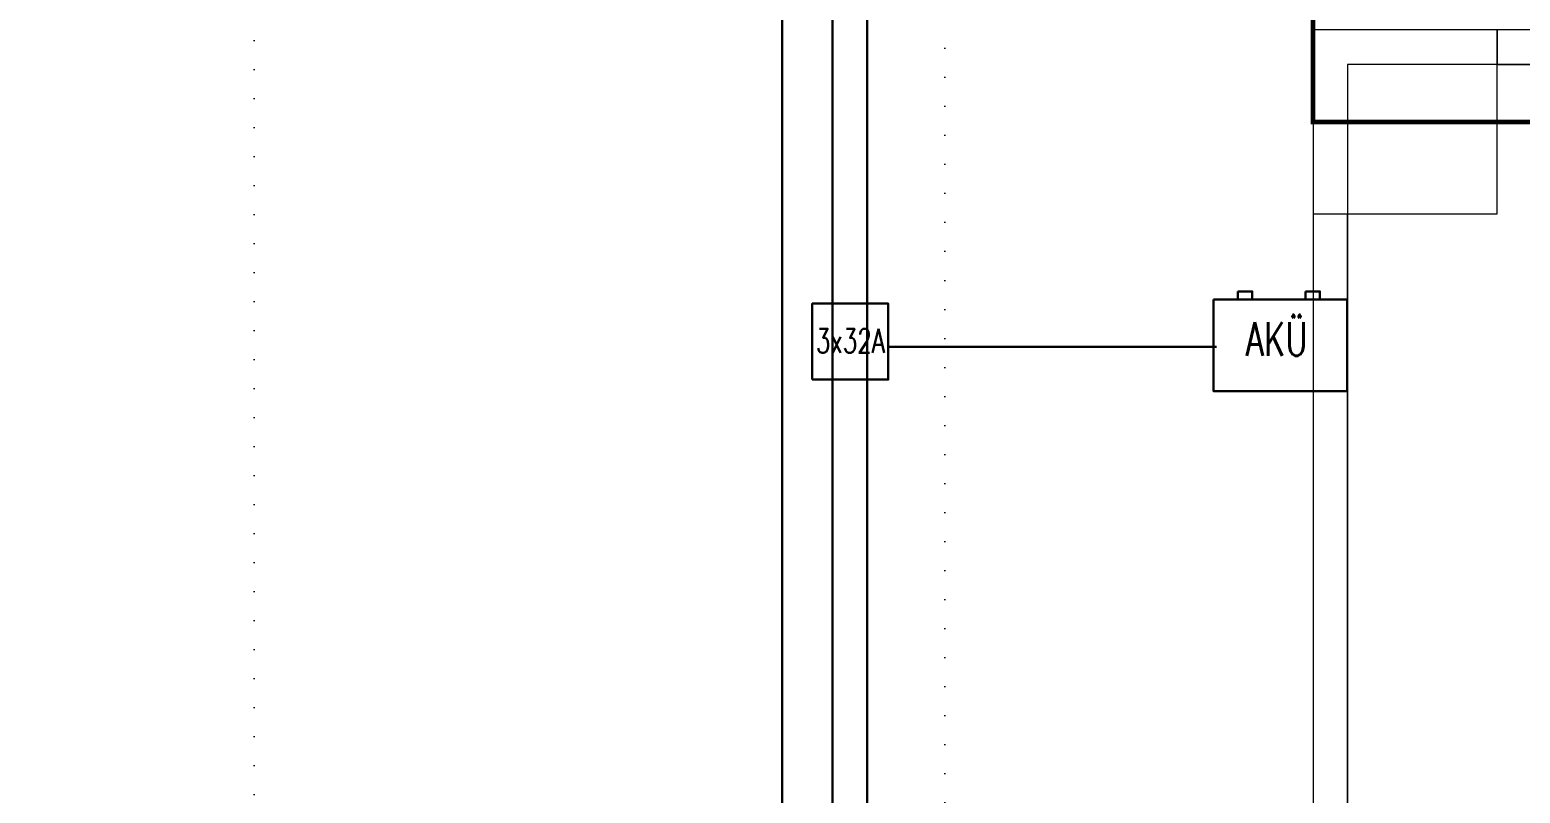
# Model space of a CAD drawing. Header units: metres. Extents: x -13194 to 152406, y -4219 to 19791.
# Drawn here: x 58558 to 59205, y 1348 to 1680 of the extents above; entities that cross this region are included whole.
import ezdxf
from ezdxf.enums import TextEntityAlignment as Align

# ---------------------------------------------------------------- set-up
doc = ezdxf.new("R2010")
doc.units = ezdxf.units.M
doc.header["$LTSCALE"] = 100
doc.header["$MEASUREMENT"] = 0
doc.linetypes.add('DOT2', pattern=[0.125, 0, -0.125])
doc.linetypes.add('HIDDEN', pattern=[0.375, 0.25, -0.125])
doc.layers.get('0').update_dxf_attribs({"color": 9, "lineweight": 9})
for name, color, linetype, lineweight in [('00', 9, 'Continuous', 9), ('01', 9, 'Continuous', 9), ('06D', 9, 'Continuous', 9), ('30', 41, 'Continuous', 9), ('E-BUSBAR', 7, 'Continuous', 30), ('E-KOMBİNE ETANŞ PRİZ (2x1 FAZ+4x3 FAZ)', 7, 'Continuous', 30), ('E-LINYE', 7, 'Continuous', 30)]:
    doc.layers.add(name, color=color, linetype=linetype, lineweight=lineweight)
doc.styles.add('E-YAZI', font='txttw.shx')

# ---------------------------------------------------------------- blocks, each defined once
blk = doc.blocks.new('E-3X32A BUSBAR CIKIS KUTUSU')
at = {"layer": 'E-BUSBAR', "color": 2}
blk.add_line((-83.3, 161.7), (81.7, 161.7), dxfattribs=at)
blk.add_line((-83.3, 161.7), (81.7, 161.7), dxfattribs=at)
blk.add_lwpolyline([(-165.8, -168.3), (164.2, -168.3), (164.2, 161.7), (-165.8, 161.7)], close=True, dxfattribs=at)
at = {"layer": 'E-BUSBAR', "color": 2, "style": 'E-YAZI', "width": 0.7}
blk.add_text('3x32A', height=105, dxfattribs=at).set_placement((0, 0), align=Align.MIDDLE)
blk = doc.blocks.new('E-AKU SARJ VE ENERJI UNITESI')
at = {"layer": 'E-KOMBİNE ETANŞ PRİZ (2x1 FAZ+4x3 FAZ)', "color": 2}
for points in [[(-290.5, 399), (290.5, 399), (290.5, 0), (-290.5, 0)], [(-185.5, 434), (-122.5, 434), (-122.5, 399), (-185.5, 399)], [(108.5, 434), (171.5, 434), (171.5, 399), (108.5, 399)]]:
    blk.add_lwpolyline(points, close=True, dxfattribs=at)
at = {"layer": 'E-KOMBİNE ETANŞ PRİZ (2x1 FAZ+4x3 FAZ)', "color": 2, "style": 'E-YAZI', "width": 0.7}
blk.add_text('AKÜ', height=147, dxfattribs=at).set_placement((-16.1, 242.9), align=Align.MIDDLE)
blk = doc.blocks.new('p-kolon_80x80')
blk.add_lwpolyline([(-40, -40), (40, -40), (40, 40), (-40, 40)], close=True)
blk = doc.blocks.new('1.bod.mimari.elk')
at = {"layer": '01'}
blk.add_blockref('p-kolon_80x80', (3000, -6990), dxfattribs=at)
blk = doc.blocks.new('p-b1 tavan lejant')
at = {"layer": '30'}
for points in [[(58960, -24185), (57640, -24185), (57640, -18610), (59725, -18610), (59725, -20120), (59660, -20120), (59660, -21000), (59725, -21000), (59725, -21720), (59660, -21720), (59660, -23320), (58960, -23320)], [(58975, -24185), (59725, -24185), (59725, -23335), (58975, -23335)]]:
    blk.add_lwpolyline(points, close=True, dxfattribs=at)
blk = doc.blocks.new('p-işyeri')
at = {"color": 0, "const_width": 2}
blk.add_lwpolyline([(200, 0), (200, 700), (-200, 700), (-200, 0)], close=True, dxfattribs=at)
blk = doc.blocks.new('1.bod.mimari1.elk')
at = {"layer": '00'}
blk.add_lwpolyline([(3040, -6965), (3660, -6965), (3660, -6950), (3040, -6950)], close=True, dxfattribs=at)
blk.add_lwpolyline([(2960, -7030), (2960, -7660), (2975, -7660), (2975, -7030)], dxfattribs=at)
at = {"layer": '06D', "linetype": 'DOT2'}
for points in [[(2500, -1650), (2500, -7740, 0.414214), (3100, -8340), (12425, -8340)], [(2800, -1678.64), (2800, -7740, 0.414214), (3100, -8040), (11395.6, -8040)]]:
    blk.add_lwpolyline(points, format="xyb", dxfattribs=at)
blk.add_blockref('p-b1 tavan lejant', (-56000, 16370))
at = {"layer": '06D', "color": 89, "linetype": 'HIDDEN', "true_color": 0x2e4d23, "rotation": 90}
blk.add_blockref('p-işyeri', (3660, -6790), dxfattribs=at)

msp = doc.modelspace()

# ---------------------------------------------------------------- linework, layer by layer
at = {"layer": 'E-BUSBAR', "color": 3}
for p, q in [((58906.41, 894.79), (58906.41, 3071.7)), ((58921.41, 894.79), (58921.41, 3071.7))]:
    msp.add_line(p, q, dxfattribs=at)
at = {"layer": 'E-KOMBİNE ETANŞ PRİZ (2x1 FAZ+4x3 FAZ)', "color": 2}
msp.add_line((58930.16, 1542.3), (59073.16, 1542.3), dxfattribs=at)
at = {"layer": 'E-LINYE', "color": 4}
msp.add_line((58884.47, 3122.72), (58884.47, 986.3), dxfattribs=at)

# ---------------------------------------------------------------- block references
at = {"layer": '06D'}
for name in ['1.bod.mimari.elk', '1.bod.mimari1.elk']:
    msp.add_blockref(name, (56155.16, 8630), dxfattribs=at)
at = {"layer": 'E-BUSBAR', "color": 4, "xscale": 0.1, "yscale": 0.1, "zscale": 0.1}
msp.add_blockref('E-3X32A BUSBAR CIKIS KUTUSU', (58914.18, 1544.87), dxfattribs=at)
at = {"layer": 'E-KOMBİNE ETANŞ PRİZ (2x1 FAZ+4x3 FAZ)', "color": 4, "xscale": 0.1, "yscale": 0.1, "zscale": 0.1}
msp.add_blockref('E-AKU SARJ VE ENERJI UNITESI', (59100.98, 1522.96), dxfattribs=at)

doc.saveas('drawing.dxf')
